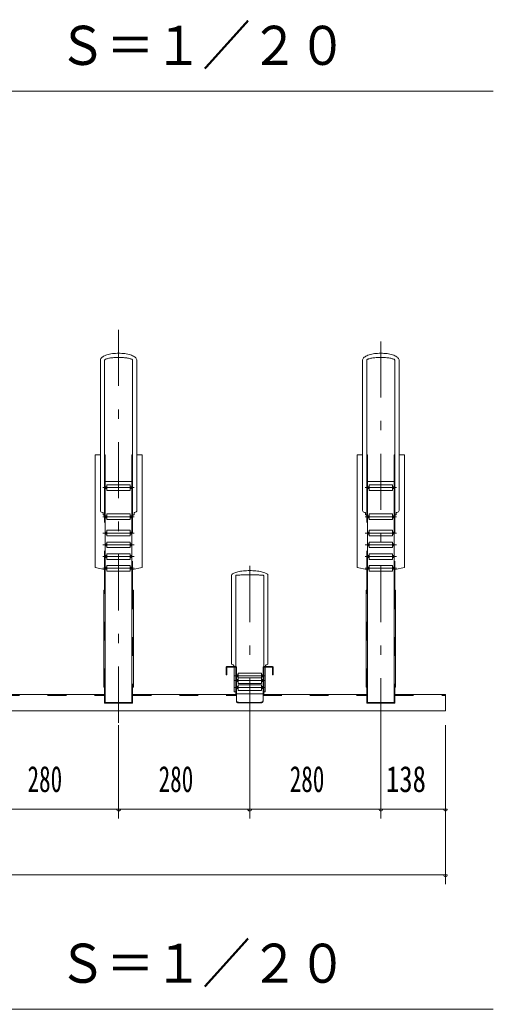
# Model space of a CAD drawing. Units: millimetres, scale not verified. Extents: x -5940 to 5940, y -6448 to 6448.
# Drawn here: x -389 to 622, y 2163 to 4278 of the extents above; entities that cross this region are included whole.
import ezdxf
from ezdxf.enums import TextEntityAlignment as Align

# ---------------------------------------------------------------- set-up
doc = ezdxf.new("R2010")
doc.units = ezdxf.units.MM
doc.header["$LTSCALE"] = 10
doc.linetypes.add('USER2', pattern=[10, 4, -6])
doc.linetypes.add('USER3', pattern=[24, 12, -5, 2, -5])
for name, color, linetype, lineweight in [('0-2_2-0BOLD', 7, 'Continuous', 18), ('0-3_2-1HIDDEN', 3, 'USER2', 18), ('0-4_2-2CENTER', 3, 'USER3', 18), ('0-5_2-5DIM', 3, 'Continuous', 18)]:
    doc.layers.add(name, color=color, linetype=linetype, lineweight=lineweight)
doc.styles.add('ＭＳ ゴシック', font='')
doc.styles.get('ＭＳ ゴシック').set_extended_font_data('MS Gothic')

msp = doc.modelspace()

# ---------------------------------------------------------------- linework, layer by layer
at = {"layer": '0-2_2-0BOLD'}
for p, q in [((-206.48, 3291.17), (-149.68, 3291.17)), ((-206.48, 3280.28), (-203.08, 3280.28)), ((-149.68, 3280.28), (-153.08, 3280.28)), ((353.52, 3291.17), (410.32, 3291.17)), ((353.52, 3280.28), (356.92, 3280.28)), ((410.32, 3280.28), (406.92, 3280.28)), ((-203.08, 3276.28), (-206.48, 3276.28)), ((-153.08, 3276.28), (-149.68, 3276.28)), ((356.92, 3276.28), (353.52, 3276.28)), ((406.92, 3276.28), (410.32, 3276.28)), ((-206.48, 3217.98), (-203.08, 3217.98)), ((-149.68, 3217.98), (-153.08, 3217.98)), ((353.52, 3217.98), (356.92, 3217.98)), ((410.32, 3217.98), (406.92, 3217.98)), ((-203.08, 3213.98), (-206.48, 3213.98)), ((-153.08, 3213.98), (-149.68, 3213.98)), ((356.92, 3213.98), (353.52, 3213.98)), ((406.92, 3213.98), (410.32, 3213.98)), ((-206.48, 3183.1), (-203.08, 3183.1)), ((-203.08, 3179.1), (-206.48, 3179.1)), ((-149.68, 3183.1), (-153.08, 3183.1)), ((-153.08, 3179.1), (-149.68, 3179.1)), ((353.52, 3183.1), (356.92, 3183.1)), ((356.92, 3179.1), (353.52, 3179.1)), ((410.32, 3183.1), (406.92, 3183.1)), ((406.92, 3179.1), (410.32, 3179.1)), ((-206.48, 3158.06), (-203.08, 3158.06)), ((-203.08, 3154.06), (-206.48, 3154.06)), ((-149.68, 3158.06), (-153.08, 3158.06)), ((-153.08, 3154.06), (-149.68, 3154.06)), ((353.52, 3158.06), (356.92, 3158.06)), ((356.92, 3154.06), (353.52, 3154.06)), ((410.32, 3158.06), (406.92, 3158.06)), ((406.92, 3154.06), (410.32, 3154.06)), ((-206.48, 3133.01), (-203.08, 3133.01)), ((-149.68, 3133.01), (-153.08, 3133.01)), ((353.52, 3133.01), (356.92, 3133.01)), ((410.32, 3133.01), (406.92, 3133.01)), ((-203.08, 3129.01), (-206.48, 3129.01)), ((-153.08, 3129.01), (-149.68, 3129.01)), ((356.92, 3129.01), (353.52, 3129.01)), ((406.92, 3129.01), (410.32, 3129.01)), ((-208.08, 3103.55), (-206.48, 3103.55)), ((-203.08, 3107.97), (-206.48, 3107.97)), ((-206.48, 3103.97), (-203.08, 3103.97)), ((-149.68, 3107.97), (-153.08, 3107.97)), ((-153.08, 3103.97), (-149.68, 3103.97)), ((-149.68, 3103.55), (-148.08, 3103.55)), ((62.92, 2900.86), (62.92, 3090.58)), ((351.92, 3103.55), (353.52, 3103.55)), ((356.92, 3107.97), (353.52, 3107.97)), ((353.52, 3103.97), (356.92, 3103.97)), ((410.32, 3107.97), (406.92, 3107.97)), ((406.92, 3103.97), (410.32, 3103.97)), ((410.32, 3103.55), (411.92, 3103.55)), ((-149.68, 3058.83), (-146.48, 3058.83)), ((413.52, 3058.83), (410.32, 3058.83)), ((71.92, 2895.86), (53.12, 2895.86)), ((53.12, 2894.26), (53.12, 2877.86)), ((73.52, 2877.86), (76.92, 2877.86)), ((126.92, 2877.86), (130.32, 2877.86)), ((76.92, 2873.86), (73.52, 2873.86)), ((76.92, 2867.86), (73.52, 2867.86)), ((73.52, 2863.86), (76.92, 2863.86)), ((126.92, 2871.86), (76.92, 2871.86)), ((130.32, 2873.86), (126.92, 2873.86)), ((126.92, 2867.86), (130.32, 2867.86)), ((130.32, 2863.86), (126.92, 2863.86)), ((-208.08, 2835.86), (-429.68, 2835.86)), ((73.52, 2835.86), (-148.08, 2835.86)), ((76.92, 2852.86), (73.52, 2852.86)), ((73.52, 2848.86), (76.92, 2848.86)), ((130.32, 2837.46), (73.52, 2837.46)), ((126.92, 2852.86), (130.32, 2852.86)), ((130.32, 2848.86), (126.92, 2848.86)), ((351.92, 2835.86), (130.32, 2835.86))]:
    msp.add_line(p, q, dxfattribs=at)
for points in [[(-139.08, 3229.7), (-139.08, 3550.49), (-139.23, 3551.81), (-139.67, 3553.12), (-140.41, 3554.4), (-141.43, 3555.66), (-142.74, 3556.88), (-144.31, 3558.05), (-146.13, 3559.16), (-148.21, 3560.2), (-150.5, 3561.17), (-153.01, 3562.06), (-155.71, 3562.87), (-158.58, 3563.57), (-161.6, 3564.18), (-164.74, 3564.69), (-167.99, 3565.08), (-171.31, 3565.37), (-174.68, 3565.54), (-178.08, 3565.6), (-181.48, 3565.54), (-184.85, 3565.37), (-188.18, 3565.08), (-191.42, 3564.69), (-194.56, 3564.18), (-197.58, 3563.57), (-200.45, 3562.87), (-203.15, 3562.06), (-205.66, 3561.17), (-207.96, 3560.2), (-210.03, 3559.16), (-211.86, 3558.05), (-213.43, 3556.88), (-214.73, 3555.66), (-215.75, 3554.4), (-216.49, 3553.12), (-216.93, 3551.81), (-217.08, 3550.49), (-217.08, 3229.7)], [(-208.08, 3221.06), (-208.08, 3550.49), (-207.97, 3551.02), (-207.63, 3551.55), (-207.06, 3552.07), (-206.27, 3552.58), (-205.27, 3553.07), (-204.06, 3553.55), (-202.66, 3553.99), (-201.06, 3554.42), (-199.3, 3554.81), (-197.37, 3555.17), (-195.29, 3555.49), (-193.08, 3555.78), (-190.76, 3556.03), (-188.34, 3556.23), (-185.85, 3556.39), (-183.29, 3556.5), (-180.7, 3556.57), (-178.08, 3556.6), (-175.47, 3556.57), (-172.87, 3556.5), (-170.32, 3556.39), (-167.82, 3556.23), (-165.4, 3556.03), (-163.08, 3555.78), (-160.87, 3555.49), (-158.8, 3555.17), (-156.87, 3554.81), (-155.1, 3554.42), (-153.51, 3553.99), (-152.1, 3553.55), (-150.89, 3553.07), (-149.89, 3552.58), (-149.1, 3552.07), (-148.54, 3551.55), (-148.2, 3551.02), (-148.08, 3550.49), (-148.08, 3221.06)], [(420.92, 3229.7), (420.92, 3550.49), (420.77, 3551.81), (420.32, 3553.12), (419.59, 3554.4), (418.57, 3555.66), (417.26, 3556.88), (415.69, 3558.05), (413.86, 3559.16), (411.79, 3560.2), (409.5, 3561.17), (406.99, 3562.06), (404.29, 3562.87), (401.42, 3563.57), (398.4, 3564.18), (395.26, 3564.69), (392.01, 3565.08), (388.69, 3565.37), (385.32, 3565.54), (381.92, 3565.6), (378.52, 3565.54), (375.14, 3565.37), (371.82, 3565.08), (368.58, 3564.69), (365.44, 3564.18), (362.42, 3563.57), (359.55, 3562.87), (356.85, 3562.06), (354.34, 3561.17), (352.04, 3560.2), (349.97, 3559.16), (348.14, 3558.05), (346.57, 3556.88), (345.27, 3555.66), (344.25, 3554.4), (343.51, 3553.12), (343.07, 3551.81), (342.92, 3550.49), (342.92, 3229.7)], [(351.92, 3221.06), (351.92, 3550.49), (352.03, 3551.02), (352.37, 3551.55), (352.94, 3552.07), (353.73, 3552.58), (354.73, 3553.07), (355.94, 3553.55), (357.34, 3553.99), (358.94, 3554.42), (360.7, 3554.81), (362.63, 3555.17), (364.71, 3555.49), (366.92, 3555.78), (369.24, 3556.03), (371.66, 3556.23), (374.15, 3556.39), (376.71, 3556.5), (379.3, 3556.57), (381.92, 3556.6), (384.53, 3556.57), (387.13, 3556.5), (389.68, 3556.39), (392.18, 3556.23), (394.6, 3556.03), (396.92, 3555.78), (399.13, 3555.49), (401.2, 3555.17), (403.13, 3554.81), (404.9, 3554.42), (406.49, 3553.99), (407.9, 3553.55), (409.11, 3553.07), (410.11, 3552.58), (410.9, 3552.07), (411.46, 3551.55), (411.8, 3551.02), (411.92, 3550.49), (411.92, 3221.06)], [(-208.08, 3058.83), (-208.08, 3103.55), (-228.48, 3107.49), (-228.48, 3348.63), (-217.08, 3348.63)], [(-208.08, 3348.63), (-206.48, 3348.63), (-206.48, 2819.02), (-149.68, 2819.02), (-149.68, 3348.63), (-148.08, 3348.63)], [(-139.08, 3348.63), (-127.68, 3348.63), (-127.68, 3107.49), (-148.08, 3103.55), (-148.08, 3058.83)], [(351.92, 3058.83), (351.92, 3103.55), (331.52, 3107.49), (331.52, 3348.63), (342.92, 3348.63)], [(351.92, 3348.63), (353.52, 3348.63), (353.52, 2819.02), (410.32, 2819.02), (410.32, 3348.63), (411.92, 3348.63)], [(420.92, 3348.63), (432.32, 3348.63), (432.32, 3107.49), (411.92, 3103.55), (411.92, 3058.83)], [(-212.58, 3225.2), (-211.08, 3225.2), (-211.08, 3221.06)], [(-145.08, 3221.06), (-145.08, 3225.2), (-143.58, 3225.2)], [(347.42, 3225.2), (348.92, 3225.2), (348.92, 3221.06)], [(414.92, 3221.06), (414.92, 3225.2), (416.42, 3225.2)], [(62.92, 3090.58), (63.07, 3091.47), (63.51, 3092.36), (64.25, 3093.24), (65.27, 3094.09), (66.57, 3094.92), (68.14, 3095.72), (69.97, 3096.47), (72.04, 3097.18), (74.34, 3097.85), (76.85, 3098.45), (79.55, 3099), (82.42, 3099.48), (85.44, 3099.89), (88.58, 3100.24), (91.82, 3100.51), (95.15, 3100.7), (98.52, 3100.82), (101.92, 3100.86), (105.32, 3100.82), (108.69, 3100.7), (112.01, 3100.51), (115.26, 3100.24), (118.4, 3099.89), (121.42, 3099.48), (124.29, 3099), (126.99, 3098.45), (129.5, 3097.85), (131.79, 3097.18), (133.87, 3096.47), (135.69, 3095.72), (137.26, 3094.92), (138.57, 3094.09), (139.59, 3093.24), (140.33, 3092.36), (140.77, 3091.47), (140.92, 3090.58), (140.92, 2900.86)], [(150.72, 2895.86), (131.92, 2895.86), (131.92, 3090.58), (131.8, 3090.69), (131.46, 3090.8), (130.9, 3090.91), (130.11, 3091.01), (129.11, 3091.12), (127.9, 3091.22), (126.49, 3091.31), (124.9, 3091.4), (123.13, 3091.48), (121.2, 3091.56), (119.13, 3091.63), (116.92, 3091.69), (114.6, 3091.74), (112.18, 3091.78), (109.68, 3091.81), (107.13, 3091.84), (104.53, 3091.85), (101.92, 3091.86), (99.3, 3091.85), (96.71, 3091.84), (94.15, 3091.81), (91.66, 3091.78), (89.24, 3091.74), (86.92, 3091.69), (84.71, 3091.63), (82.63, 3091.56), (80.71, 3091.48), (78.94, 3091.4), (77.34, 3091.31), (75.94, 3091.22), (74.73, 3091.12), (73.73, 3091.01), (72.94, 3090.91), (72.37, 3090.8), (72.03, 3090.69), (71.92, 3090.58), (71.92, 2895.86)], [(-206.48, 2851.43), (-209.68, 2851.43), (-209.68, 3058.83), (-206.48, 3058.83)], [(-146.48, 3058.83), (-146.48, 2851.43), (-149.68, 2851.43)], [(353.52, 2851.43), (350.32, 2851.43), (350.32, 3058.83), (353.52, 3058.83)], [(413.52, 3058.83), (413.52, 2851.43), (410.32, 2851.43)], [(53.12, 2877.86), (51.52, 2877.86), (51.52, 2894.26)], [(53.12, 2894.26), (71.92, 2894.26), (71.92, 2837.46)], [(71.92, 2841.86), (68.92, 2841.86), (68.92, 2894.26)], [(73.52, 2894.26), (73.52, 2821.71), (73.54, 2821.41), (73.59, 2821.1), (73.69, 2820.8), (73.82, 2820.51), (73.99, 2820.22), (74.19, 2819.95), (74.42, 2819.69), (74.69, 2819.44), (74.98, 2819.21), (75.31, 2819.01), (75.65, 2818.82), (76.02, 2818.65), (76.41, 2818.51), (76.81, 2818.39), (77.22, 2818.3), (77.65, 2818.23), (78.08, 2818.19), (78.52, 2818.18), (125.32, 2818.18), (125.75, 2818.19), (126.19, 2818.23), (126.61, 2818.3), (127.03, 2818.39), (127.43, 2818.51), (127.82, 2818.65), (128.19, 2818.82), (128.53, 2819.01), (128.85, 2819.21), (129.15, 2819.44), (129.41, 2819.69), (129.65, 2819.95), (129.85, 2820.22), (130.02, 2820.51), (130.15, 2820.8), (130.24, 2821.1), (130.3, 2821.41), (130.32, 2821.71), (130.32, 2894.26)], [(134.92, 2894.26), (134.92, 2841.86), (131.92, 2841.86)], [(131.92, 2837.46), (131.92, 2894.26), (150.72, 2894.26), (150.72, 2877.86), (152.32, 2877.86), (152.32, 2894.26)], [(-1326.48, 2835.86), (-1436.08, 2835.86), (-1436.08, 2800.86), (519.92, 2800.86), (519.92, 2835.86), (411.92, 2835.86)], [(-148.08, 2851.43), (-148.08, 2817.8), (-208.08, 2817.8), (-208.08, 2851.43)], [(411.92, 2851.43), (411.92, 2817.8), (351.92, 2817.8), (351.92, 2851.43)], [(73.52, 2822.85), (73.54, 2822.54), (73.59, 2822.23), (73.69, 2821.93), (73.82, 2821.64), (73.99, 2821.35), (74.19, 2821.08), (74.42, 2820.82), (74.69, 2820.57), (74.98, 2820.35), (75.31, 2820.14), (75.65, 2819.95), (76.02, 2819.78), (76.41, 2819.64), (76.81, 2819.52), (77.22, 2819.43), (77.65, 2819.36), (78.08, 2819.32), (78.52, 2819.31), (125.32, 2819.31), (125.75, 2819.32), (126.19, 2819.36), (126.61, 2819.43), (127.03, 2819.52), (127.43, 2819.64), (127.82, 2819.78), (128.19, 2819.95), (128.53, 2820.14), (128.85, 2820.35), (129.15, 2820.57), (129.41, 2820.82), (129.65, 2821.08), (129.85, 2821.35), (130.02, 2821.64), (130.15, 2821.93), (130.24, 2822.23), (130.3, 2822.54), (130.32, 2822.85)]]:
    msp.add_lwpolyline(points, dxfattribs=at)
for points in [[(-203.08, 3272.28), (-153.08, 3272.28), (-153.08, 3284.28), (-203.08, 3284.28)], [(356.92, 3272.28), (406.92, 3272.28), (406.92, 3284.28), (356.92, 3284.28)], [(-203.08, 3209.98), (-203.08, 3221.98), (-153.08, 3221.98), (-153.08, 3209.98)], [(356.92, 3209.98), (356.92, 3221.98), (406.92, 3221.98), (406.92, 3209.98)], [(-203.08, 3175.1), (-153.08, 3175.1), (-153.08, 3187.1), (-203.08, 3187.1)], [(356.92, 3175.1), (406.92, 3175.1), (406.92, 3187.1), (356.92, 3187.1)], [(-203.08, 3150.06), (-153.08, 3150.06), (-153.08, 3162.06), (-203.08, 3162.06)], [(356.92, 3150.06), (406.92, 3150.06), (406.92, 3162.06), (356.92, 3162.06)], [(-203.08, 3125.01), (-153.08, 3125.01), (-153.08, 3137.01), (-203.08, 3137.01)], [(356.92, 3125.01), (406.92, 3125.01), (406.92, 3137.01), (356.92, 3137.01)], [(-203.08, 3099.97), (-153.08, 3099.97), (-153.08, 3111.97), (-203.08, 3111.97)], [(356.92, 3099.97), (406.92, 3099.97), (406.92, 3111.97), (356.92, 3111.97)], [(126.92, 2881.86), (126.92, 2859.86), (76.92, 2859.86), (76.92, 2881.86)], [(76.92, 2856.86), (76.92, 2844.86), (126.92, 2844.86), (126.92, 2856.86)]]:
    msp.add_lwpolyline(points, close=True, dxfattribs=at)
for centre, radius, start, end in [((-212.58, 3229.7), 4.5, 180, 270), ((-209.58, 3221.06), 1.5, 180, 0), ((-146.58, 3221.06), 1.5, 180, 0), ((-143.58, 3229.7), 4.5, 270, 0), ((347.42, 3229.7), 4.5, 180, 270), ((350.42, 3221.06), 1.5, 180, 0), ((413.42, 3221.06), 1.5, 180, 0), ((416.42, 3229.7), 4.5, 270, 0), ((62.2, 2893.89), 7, 16.28546, 84.10339), ((141.64, 2893.89), 7, 95.89659, 163.71452), ((53.12, 2894.26), 1.6, 90, 180), ((71.92, 2894.26), 1.6, 0, 90), ((131.92, 2894.26), 1.6, 90, 180), ((150.72, 2894.26), 1.6, 0, 90), ((73.52, 2837.46), 1.6, 180, 270), ((130.32, 2837.46), 1.6, 270, 0)]:
    msp.add_arc(centre, radius, start, end, dxfattribs=at)
at = {"layer": '0-3_2-1HIDDEN'}
for p, q in [((-208.08, 3103.55), (-208.08, 3221.06)), ((-148.08, 3221.06), (-148.08, 3103.55)), ((351.92, 3103.55), (351.92, 3221.06)), ((411.92, 3221.06), (411.92, 3103.55)), ((-208.08, 2851.43), (-208.08, 3058.83)), ((-148.08, 3058.83), (-148.08, 2851.43)), ((351.92, 2851.43), (351.92, 3058.83)), ((411.92, 3058.83), (411.92, 2851.43)), ((-429.68, 2834.26), (-208.08, 2834.26)), ((-148.08, 2834.26), (73.52, 2834.26)), ((130.32, 2834.26), (351.92, 2834.26)), ((411.92, 2834.26), (519.92, 2834.26))]:
    msp.add_line(p, q, dxfattribs=at)
at = {"layer": '0-4_2-2CENTER'}
for p, q in [((-178.08, 3615.6), (-178.08, 2750.86)), ((381.92, 2750.86), (381.92, 3615.6)), ((-144.68, 3278.28), (-211.48, 3278.28)), ((415.32, 3278.28), (348.52, 3278.28)), ((-211.48, 3215.98), (-144.68, 3215.98)), ((348.52, 3215.98), (415.32, 3215.98)), ((-211.48, 3181.1), (-144.68, 3181.1)), ((348.52, 3181.1), (415.32, 3181.1)), ((-144.68, 3156.06), (-211.48, 3156.06)), ((415.32, 3156.06), (348.52, 3156.06)), ((-211.48, 3131.01), (-144.68, 3131.01)), ((101.92, 2750.86), (101.92, 3150.86)), ((348.52, 3131.01), (415.32, 3131.01)), ((-144.68, 3105.97), (-211.48, 3105.97)), ((415.32, 3105.97), (348.52, 3105.97)), ((68.52, 2875.86), (135.32, 2875.86)), ((135.32, 2865.86), (68.52, 2865.86)), ((68.52, 2850.86), (135.32, 2850.86))]:
    msp.add_line(p, q, dxfattribs=at)
at = {"layer": '0-5_2-5DIM'}
for p, q in [((-1538.08, 4125.47), (621.92, 4125.47)), ((-178.08, 2770.86), (-178.08, 2570.86)), ((101.92, 2570.86), (101.92, 2770.86)), ((381.92, 2570.86), (381.92, 2770.86)), ((519.92, 2770.86), (519.92, 2430.86)), ((-1436.08, 2590.86), (519.92, 2590.86)), ((-174.08, 2590.86), (-182.08, 2590.86)), ((105.92, 2590.86), (97.92, 2590.86)), ((385.92, 2590.86), (377.92, 2590.86)), ((523.92, 2590.86), (515.92, 2590.86)), ((519.92, 2450.86), (-1436.08, 2450.86)), ((523.92, 2450.86), (515.92, 2450.86)), ((621.92, 2163.36), (-1538.08, 2163.36))]:
    msp.add_line(p, q, dxfattribs=at)
for centre in [(-178.08, 2590.86), (101.92, 2590.86), (381.92, 2590.86), (519.92, 2590.86), (519.92, 2450.86)]:
    msp.add_arc(centre, 4, 180, 0, dxfattribs=at)

# ---------------------------------------------------------------- texts
at = {"layer": '0-5_2-5DIM', "color": 7, "style": 'ＭＳ ゴシック'}
for s, height, width, p in [('ＣＬＢ－２８７\u3000平面図\u3000Ｓ＝１／２０', 83.58, 0.9, (-1538.08, 4156.87)), ('280', 55.72, 0.65, (-372.58, 2610.86)), ('280', 55.72, 0.65, (-92.58, 2610.86)), ('280', 55.72, 0.65, (187.42, 2610.86)), ('138', 55.72, 0.75, (392.93, 2610.86)), ('ＣＬＢ－２８７\u3000正面図\u3000Ｓ＝１／２０', 83.58, 0.9, (-1538.08, 2194.76))]:
    msp.add_text(s, height=height, dxfattribs=dict(at, width=width)).set_placement(p, align=Align.BOTTOM_LEFT)

doc.saveas('drawing.dxf')
